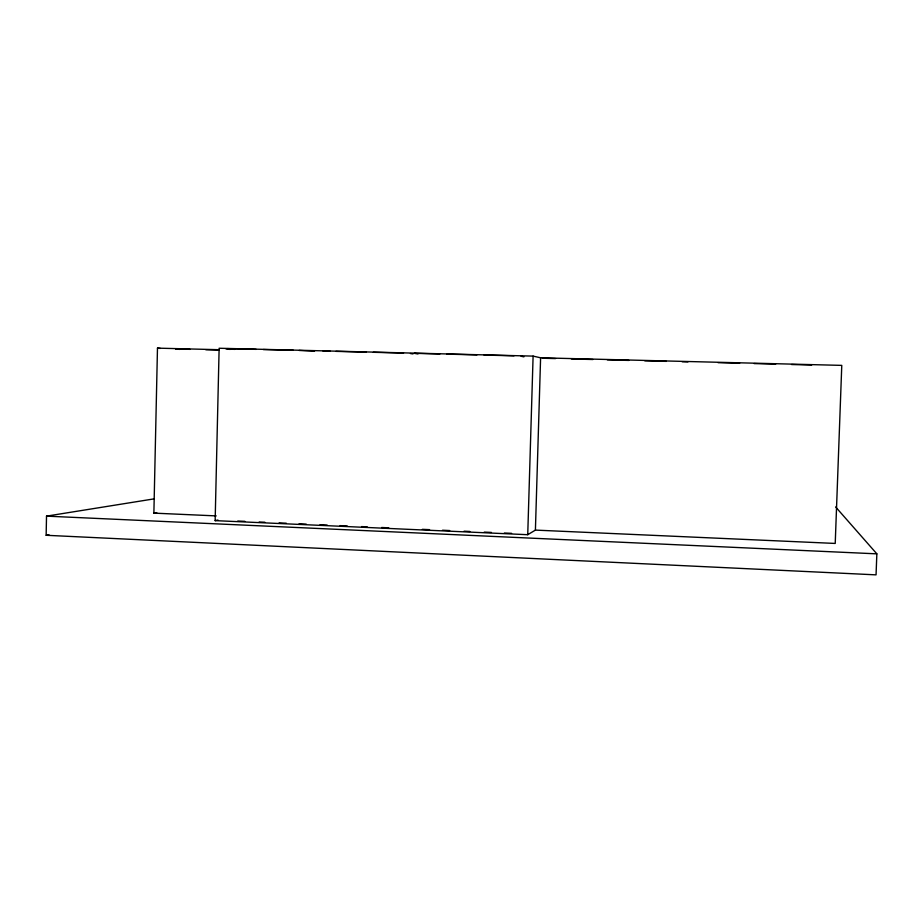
<?xml version="1.0" encoding="UTF-8"?>
<svg xmlns="http://www.w3.org/2000/svg" width="923" height="923" viewBox="0 0 923 923"><rect width="100%" height="100%" fill="white"/><g stroke="black" fill="none" stroke-linecap="round" stroke-linejoin="round"><path stroke-width="1.38" d="M835.627 506.958L876.85 553.846L876.054 574.856L46.15 535.282L46.519 516.142L154.187 498.858M216.201 515.899L153.876 513.13L157.475 348.144L218.624 349.69M215.151 520.63L219.132 348.248L533.102 356.105L540.601 357.801L841.776 365.381L835.223 543.439L535.409 530.102L527.737 534.705L215.151 520.63L217.932 520.018M527.737 534.705L533.102 356.105M535.409 530.102L540.601 357.801M46.15 535.282L48.988 534.752M153.876 513.13L156.702 512.6M256.167 349.356L227.543 348.64L234.58 349.402M263.32 349.54L293.387 350.29M299.11 350.44L314.501 351.202M322.992 351.028L330.18 351.213M335.937 351.363L366.143 352.113M373.342 352.298L403.547 353.048M439.879 353.959L414.219 353.313L418.015 353.901M447.009 354.144L476.949 354.894M484.079 355.067L514.019 355.816M189.965 349.344L175.566 348.986L179.835 349.39M205.806 349.748L218.774 350.071M542.574 358.239L555.531 358.574M571.36 358.966L592.958 359.509M607.346 359.878L628.932 360.42M644.773 360.824L666.36 361.366M682.189 361.758L687.947 361.908M718.071 362.67L739.681 363.212M754.079 363.581L775.678 364.124M791.53 364.527L811.686 365.035M237.788 521.022L244.918 521.345M259.167 521.991L264.866 522.245M279.127 522.88L286.245 523.203M299.075 523.779L306.205 524.102M320.016 524.726L327.18 525.049M340.068 525.625L347.233 525.948M361.551 526.595L367.273 526.848M381.603 527.495L388.768 527.818M422.365 529.329L429.553 529.652M442.509 530.229L449.697 530.552M464.084 531.198L469.842 531.463M484.229 532.11L491.428 532.433M504.373 533.009L511.573 533.332M46.519 516.142L876.85 553.846M157.475 348.144L160.337 348.421M226.054 348.975L230.208 349.413M410.435 353.544L413.019 353.936M521.114 356.255L523.906 356.855"/></g></svg>
